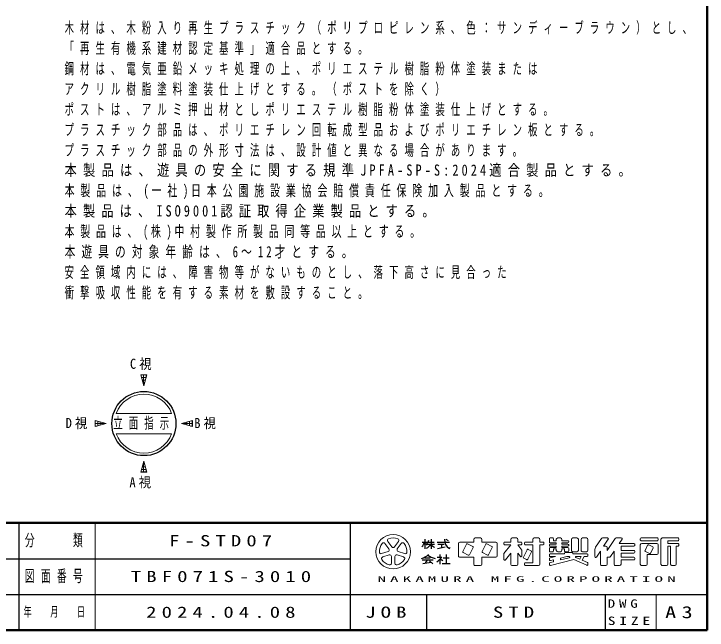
# Model space of a CAD drawing. Units: millimetres on the paper. Extents: x -385 to 0, y -594 to 267.
# Drawn here: x -135.9 to 0, y 0 to 120.8 of the extents above; entities that cross this region are included whole.
import ezdxf

# ---------------------------------------------------------------- set-up
doc = ezdxf.new("R2010")
doc.units = ezdxf.units.MM
doc.layers.add('LY_1', color=7, linetype='Continuous', lineweight=25)
doc.styles.add('ＭＳ ゴシック', font='')
doc.styles.get('ＭＳ ゴシック').set_extended_font_data('MS Gothic')

msp = doc.modelspace()

# ---------------------------------------------------------------- linework, layer by layer
at = {"layer": 'LY_1', "lineweight": 50}
for p, q in [((0, 0), (0, 267)), ((-385, 21), (0, 21)), ((-385, 0), (0, 0))]:
    msp.add_line(p, q, dxfattribs=at)
at = {"layer": 'LY_1', "lineweight": 13}
for p, q in [((-109.867, 50.023), (-111.025, 50.023)), ((-110.446, 47.863), (-111.025, 50.023)), ((-111.018, 50), (-109.873, 50)), ((-111, 49.931), (-111, 50.023)), ((-110.884, 49.5), (-110.007, 49.5)), ((-110.75, 49), (-110.141, 49)), ((-110.5, 48.065), (-110.5, 50.023)), ((-109.867, 50.023), (-110.446, 47.863)), ((-110, 49.527), (-110, 50.023)), ((-110.616, 48.5), (-110.275, 48.5)), ((-110.482, 48), (-110.409, 48)), ((-115.875, 42.477), (-105.017, 42.477)), ((-119.991, 39.899), (-119.991, 41.056)), ((-117.831, 40.477), (-119.991, 41.056)), ((-119.991, 41), (-119.782, 41)), ((-119.5, 40.03), (-119.5, 40.925)), ((-119, 40.164), (-119, 40.791)), ((-103.06, 40.477), (-100.9, 41.056)), ((-101.5, 40.059), (-101.5, 40.895)), ((-101.11, 41), (-100.9, 41)), ((-101, 39.925), (-101, 41.029)), ((-100.9, 39.899), (-100.9, 41.056)), ((-119.991, 40.5), (-117.916, 40.5)), ((-119.991, 39.899), (-117.831, 40.477)), ((-119.991, 40), (-119.613, 40)), ((-118.5, 40.298), (-118.5, 40.657)), ((-118, 40.432), (-118, 40.523)), ((-100.9, 39.899), (-103.06, 40.477)), ((-103, 40.461), (-103, 40.494)), ((-102.976, 40.5), (-100.9, 40.5)), ((-102.5, 40.327), (-102.5, 40.627)), ((-102, 40.193), (-102, 40.761)), ((-101.278, 40), (-100.9, 40)), ((-115.875, 38.477), (-105.017, 38.477)), ((-111.025, 30.932), (-110.446, 33.092)), ((-110.5, 30.932), (-110.5, 32.889)), ((-110.47, 33), (-110.421, 33)), ((-110.446, 33.092), (-109.867, 30.932)), ((-110.872, 31.5), (-110.019, 31.5)), ((-110.738, 32), (-110.153, 32)), ((-110.604, 32.5), (-110.287, 32.5)), ((-110, 30.932), (-110, 31.428)), ((-111.025, 30.932), (-109.867, 30.932)), ((-111.006, 31), (-109.885, 31)), ((-111, 30.932), (-111, 31.023)), ((-120, 21), (-120, 0)), ((-45.776, 17.793), (-45.776, 17.253)), ((-45.506, 18.063), (-44.426, 18.063)), ((-44.156, 17.793), (-44.156, 17.253)), ((-38.486, 17.793), (-38.486, 17.253)), ((-38.216, 18.063), (-37.406, 18.063)), ((-37.136, 17.793), (-37.136, 17.253)), ((-34.166, 17.793), (-34.166, 17.253)), ((-33.896, 18.063), (-33.086, 18.063)), ((-32.816, 17.793), (-32.816, 17.253)), ((-30.926, 17.901), (-30.926, 17.28)), ((-30.764, 18.063), (-30.278, 18.063)), ((-30.116, 17.901), (-30.116, 17.523)), ((-29.576, 17.793), (-29.576, 17.523)), ((-28.766, 18.063), (-29.306, 18.063)), ((-28.496, 17.793), (-28.496, 17.523)), ((-26.606, 17.793), (-26.606, 15.633)), ((-26.336, 18.063), (-25.526, 18.063)), ((-25.256, 17.793), (-25.256, 15.633)), ((-24.716, 17.793), (-24.716, 15.633)), ((-24.446, 18.063), (-23.636, 18.063)), ((-23.366, 17.793), (-23.366, 15.633)), ((-21.88, 16.242), (-20.746, 17.943)), ((-20.521, 18.063), (-19.529, 18.063)), ((-20.306, 16.443), (-19.394, 17.811)), ((-19.586, 15.633), (-18.046, 17.943)), ((-17.821, 18.063), (-16.829, 18.063)), ((-17.246, 16.983), (-16.694, 17.811)), ((-13.106, 17.901), (-13.106, 17.685)), ((-12.944, 18.063), (-9.758, 18.063)), ((-9.596, 17.901), (-9.596, 17.685)), ((-9.056, 17.793), (-9.056, 12.933)), ((-8.786, 18.063), (-5.708, 18.063)), ((-5.546, 17.901), (-5.546, 17.685)), ((-62.39, 15.917), (-63.175, 16.997)), ((-62.629, 17.393), (-61.844, 16.313)), ((-61.298, 16.313), (-60.513, 17.393)), ((-59.967, 16.997), (-60.752, 15.917)), ((-48.746, 16.983), (-48.746, 14.553)), ((-48.476, 17.253), (-45.776, 17.253)), ((-47.198, 16.838), (-47.918, 15.4)), ((-45.975, 16.408), (-46.981, 16.911)), ((-44.156, 17.253), (-41.456, 17.253)), ((-43.418, 16.838), (-44.138, 15.4)), ((-42.195, 16.408), (-43.201, 16.911)), ((-41.186, 16.983), (-41.186, 14.553)), ((-39.836, 17.091), (-39.836, 16.875)), ((-38.486, 16.713), (-39.836, 15.026)), ((-39.674, 17.253), (-38.486, 17.253)), ((-39.674, 16.713), (-38.486, 16.713)), ((-37.136, 17.253), (-36.488, 17.253)), ((-37.136, 16.713), (-36.326, 15.701)), ((-37.136, 16.713), (-36.488, 16.713)), ((-36.326, 17.091), (-36.326, 16.875)), ((-35.786, 17.091), (-35.786, 16.875)), ((-35.624, 17.253), (-34.166, 17.253)), ((-35.624, 16.713), (-34.166, 16.713)), ((-34.166, 16.713), (-34.166, 13.203)), ((-32.816, 17.253), (-32.168, 17.253)), ((-32.816, 16.713), (-32.816, 12.933)), ((-32.816, 16.713), (-32.168, 16.713)), ((-32.006, 17.091), (-32.006, 16.875)), ((-30.926, 16.686), (-30.926, 16.605)), ((-30.764, 17.118), (-29.576, 17.118)), ((-30.764, 16.848), (-29.576, 16.848)), ((-30.764, 16.443), (-29.576, 16.443)), ((-30.116, 17.523), (-29.576, 17.523)), ((-29.576, 17.118), (-29.576, 16.848)), ((-29.576, 16.443), (-29.576, 16.173)), ((-28.496, 17.523), (-27.308, 17.523)), ((-28.496, 17.118), (-27.308, 17.118)), ((-28.496, 17.118), (-28.496, 16.848)), ((-28.496, 16.848), (-27.308, 16.848)), ((-28.496, 16.443), (-27.308, 16.443)), ((-28.496, 16.443), (-28.496, 16.173)), ((-27.146, 17.361), (-27.146, 17.28)), ((-27.146, 16.686), (-27.146, 16.605)), ((-20.306, 16.443), (-19.856, 16.443)), ((-17.246, 16.983), (-14.348, 16.983)), ((-16.886, 16.443), (-14.348, 16.443)), ((-16.886, 16.443), (-16.886, 15.633)), ((-14.186, 16.821), (-14.186, 16.605)), ((-13.106, 16.713), (-13.106, 12.933)), ((-12.944, 17.523), (-9.758, 17.523)), ((-12.836, 16.983), (-9.866, 16.983)), ((-11.666, 16.622), (-12.17, 15.616)), ((-11.449, 16.695), (-10.659, 16.3)), ((-9.596, 16.713), (-9.596, 15.093)), ((-7.706, 17.523), (-7.706, 16.983)), ((-7.706, 17.523), (-5.708, 17.523)), ((-7.706, 16.983), (-5.708, 16.983)), ((-7.706, 16.443), (-7.166, 16.443)), ((-7.706, 16.443), (-7.706, 12.933)), ((-7.166, 16.443), (-7.166, 12.933)), ((-6.086, 16.443), (-5.708, 16.443)), ((-6.086, 16.443), (-6.086, 12.933)), ((-5.546, 16.821), (-5.546, 16.605)), ((-63.828, 14.985), (-62.559, 15.397)), ((-60.583, 15.397), (-59.313, 14.985)), ((-47.845, 15.183), (-46.839, 14.68)), ((-46.622, 14.752), (-45.902, 16.19)), ((-44.065, 15.183), (-43.059, 14.68)), ((-42.842, 14.752), (-42.122, 16.19)), ((-39.836, 15.026), (-39.836, 13.868)), ((-38.486, 15.093), (-39.547, 13.766)), ((-38.486, 15.093), (-38.486, 12.933)), ((-37.136, 15.093), (-36.614, 14.441)), ((-37.136, 15.093), (-37.136, 12.933)), ((-36.326, 15.701), (-36.326, 14.543)), ((-35.318, 15.758), (-36.038, 14.32)), ((-34.454, 15.326), (-35.174, 13.888)), ((-35.101, 15.831), (-34.527, 15.544)), ((-30.926, 16.011), (-30.926, 15.525)), ((-30.764, 16.173), (-29.576, 16.173)), ((-30.764, 15.363), (-30.278, 15.363)), ((-30.764, 14.958), (-27.956, 14.958)), ((-30.116, 15.903), (-29.576, 15.903)), ((-30.116, 15.903), (-30.116, 15.525)), ((-29.576, 15.903), (-29.576, 15.633)), ((-29.306, 15.363), (-28.766, 15.363)), ((-28.496, 16.173), (-27.308, 16.173)), ((-28.496, 15.903), (-28.496, 15.633)), ((-28.496, 15.903), (-27.956, 15.903)), ((-27.956, 15.903), (-27.956, 15.525)), ((-27.956, 15.066), (-27.956, 14.958)), ((-27.794, 15.363), (-27.308, 15.363)), ((-27.794, 15.228), (-26.498, 15.228)), ((-27.146, 16.011), (-27.146, 15.525)), ((-26.336, 15.363), (-25.526, 15.363)), ((-26.336, 15.066), (-26.336, 14.958)), ((-26.336, 14.958), (-23.528, 14.958)), ((-24.446, 15.363), (-23.636, 15.363)), ((-22.016, 15.793), (-22.016, 14.413)), ((-21.719, 14.323), (-20.936, 15.498)), ((-20.936, 15.498), (-20.936, 12.933)), ((-19.586, 16.173), (-19.586, 15.633)), ((-18.966, 14.404), (-18.236, 15.498)), ((-18.236, 15.498), (-18.236, 12.933)), ((-16.886, 15.633), (-14.348, 15.633)), ((-16.886, 15.093), (-16.886, 14.283)), ((-16.886, 15.093), (-14.348, 15.093)), ((-14.186, 15.471), (-14.186, 15.255)), ((-12.097, 15.399), (-11.307, 15.004)), ((-10.586, 16.082), (-11.09, 15.076)), ((-62.35, 14.755), (-63.62, 14.343)), ((-61.908, 13.099), (-61.908, 14.434)), ((-61.233, 14.434), (-61.233, 13.099)), ((-59.522, 14.343), (-60.792, 14.755)), ((-48.476, 14.283), (-45.776, 14.283)), ((-45.776, 14.283), (-45.776, 12.933)), ((-44.156, 14.283), (-41.456, 14.283)), ((-44.156, 14.283), (-44.156, 12.933)), ((-35.965, 14.103), (-35.391, 13.816)), ((-30.926, 14.796), (-30.926, 14.58)), ((-30.926, 13.995), (-30.926, 13.773)), ((-29.74, 14.418), (-30.803, 14.152)), ((-30.764, 14.418), (-29.74, 14.418)), ((-26.15, 13.841), (-30.725, 12.697)), ((-30.116, 13.768), (-30.725, 13.615)), ((-30.116, 13.768), (-30.116, 13.406)), ((-27.513, 14.418), (-28.766, 14.105)), ((-27.023, 14.179), (-28.766, 13.743)), ((-28.766, 14.105), (-28.766, 13.743)), ((-27.513, 14.418), (-27.053, 14.418)), ((-26.15, 13.841), (-23.594, 12.705)), ((-25.771, 14.263), (-24.968, 13.906)), ((-25.738, 14.418), (-24.712, 14.418)), ((-24.968, 13.906), (-24.712, 14.418)), ((-24.474, 13.687), (-24.108, 14.418)), ((-24.474, 13.687), (-23.462, 13.237)), ((-24.108, 14.418), (-23.528, 14.418)), ((-23.366, 14.796), (-23.366, 14.58)), ((-19.586, 14.283), (-19.19, 14.283)), ((-19.586, 14.283), (-19.586, 12.933)), ((-16.886, 14.283), (-14.348, 14.283)), ((-16.886, 13.743), (-16.886, 12.933)), ((-16.886, 13.743), (-14.348, 13.743)), ((-14.186, 14.121), (-14.186, 13.905)), ((-11.756, 14.823), (-11.756, 12.933)), ((-11.756, 14.823), (-9.866, 14.823)), ((-45.506, 12.663), (-44.426, 12.663)), ((-38.216, 12.663), (-37.406, 12.663)), ((-35.786, 13.041), (-35.786, 12.825)), ((-35.624, 13.203), (-34.166, 13.203)), ((-35.624, 12.663), (-33.086, 12.663)), ((-30.926, 13.077), (-30.926, 12.854)), ((-30.116, 13.406), (-30.803, 13.234)), ((-23.366, 13.089), (-23.366, 12.853)), ((-20.666, 12.663), (-19.856, 12.663)), ((-17.966, 12.663), (-17.156, 12.663)), ((-12.836, 12.663), (-12.026, 12.663)), ((-8.786, 12.663), (-7.976, 12.663)), ((-6.896, 12.663), (-6.356, 12.663)), ((-10, 7), (-10, 0))]:
    msp.add_line(p, q, dxfattribs=at)
at = {"layer": 'LY_1', "color": 211}
for p, q in [((-135, 21), (-135, 0)), ((-70, 21), (-70, 0)), ((-187.5, 14), (-70, 14)), ((-242.5, 7), (0, 7)), ((-20, 7), (-20, 0))]:
    msp.add_line(p, q, dxfattribs=at)
at = {"layer": 'LY_1'}
for p, q in [((-55.361, 17.793), (-55.361, 15.903)), ((-54.146, 17.793), (-54.146, 15.903)), ((-50.719, 17.467), (-51.16, 17.761)), ((-55.901, 17.253), (-54.956, 17.253)), ((-54.915, 16.848), (-53.471, 16.848)), ((-54.769, 17.253), (-53.525, 17.253)), ((-52.931, 17.253), (-50.501, 17.253)), ((-52.889, 16.02), (-51.353, 16.327)), ((-52.796, 16.848), (-51.581, 16.848)), ((-52.121, 16.848), (-52.121, 16.173)), ((-55.901, 13.784), (-53.741, 13.784)), ((-55.361, 14.148), (-54.281, 14.148)), ((-54.899, 13.784), (-55.289, 13.136)), ((-54.416, 13.607), (-53.81, 13.001)), ((-52.931, 14.283), (-52.051, 14.283)), ((-52.391, 14.823), (-52.391, 14.283)), ((-52.391, 13.91), (-52.391, 12.933)), ((-52.34, 13.96), (-51.796, 13.646)), ((-51.783, 14.148), (-50.568, 14.148)), ((-51.176, 14.823), (-51.176, 13.068)), ((-55.765, 13.067), (-54.113, 13.304)), ((-51.986, 13.068), (-50.366, 13.068)), ((-55, 7), (-55, 0))]:
    msp.add_line(p, q, dxfattribs=at)
msp.add_circle((-110.446, 40.477), 6.286, dxfattribs=at)
at = {"layer": 'LY_1', "lineweight": 13}
msp.add_circle((-61.571, 15.363), 3.375, dxfattribs=at)
for centre, radius, start, end in [((-110.446, 40.477), 5.786, 20.22325, 159.77675), ((-110.446, 40.477), 5.786, 200.22325, 339.77675), ((-62.356, 17.592), 0.338, 109.39847, 215.99997), ((-61.571, 15.363), 2.7, 70.60155, 109.39847), ((-60.786, 17.592), 0.338, 324, 70.60155), ((-45.506, 17.793), 0.27, 89.99998, 179.99996), ((-44.426, 17.793), 0.27, 0, 89.99998), ((-38.216, 17.793), 0.27, 89.99998, 179.99996), ((-37.406, 17.793), 0.27, 0, 89.99998), ((-33.896, 17.793), 0.27, 89.99998, 179.99996), ((-33.086, 17.793), 0.27, 0, 89.99998), ((-30.764, 17.901), 0.162, 89.99998, 179.99996), ((-30.278, 17.901), 0.162, 0, 89.99998), ((-29.306, 17.793), 0.27, 89.99998, 179.99996), ((-28.766, 17.793), 0.27, 0, 89.99998), ((-26.336, 17.793), 0.27, 89.99998, 179.99996), ((-25.526, 17.793), 0.27, 0, 89.99998), ((-24.446, 17.793), 0.27, 89.99998, 179.99996), ((-23.636, 17.793), 0.27, 0, 89.99998), ((-20.521, 17.793), 0.27, 89.99998, 146.30984), ((-19.529, 17.901), 0.162, 326.31015, 89.99998), ((-17.821, 17.793), 0.27, 89.99998, 146.3098), ((-16.829, 17.901), 0.162, 326.31003, 89.99998), ((-12.944, 17.901), 0.162, 89.99998, 179.99996), ((-12.944, 17.685), 0.162, 179.99998, 270.00002), ((-9.758, 17.901), 0.162, 0, 89.99998), ((-9.758, 17.685), 0.162, 270.00002, 0), ((-8.786, 17.793), 0.27, 89.99998, 179.99996), ((-5.708, 17.901), 0.162, 0, 89.99998), ((-5.708, 17.685), 0.162, 270.00002, 0), ((-61.571, 15.363), 2.7, 142.60154, 181.39846), ((-63.448, 16.798), 0.338, 35.99999, 142.60154), ((-61.571, 16.512), 0.338, 215.99998, 324), ((-59.694, 16.798), 0.338, 37.39846, 143.99995), ((-61.571, 15.363), 2.7, 358.60155, 37.39847), ((-48.476, 16.983), 0.27, 89.99998, 179.99996), ((-47.054, 16.766), 0.162, 63.43492, 153.43499), ((-46.047, 16.263), 0.162, 333.4349, 63.43487), ((-43.274, 16.766), 0.162, 63.43492, 153.43499), ((-42.267, 16.263), 0.162, 333.4349, 63.43487), ((-41.456, 16.983), 0.27, 0, 89.99998), ((-39.674, 17.091), 0.162, 89.99998, 179.99996), ((-39.674, 16.875), 0.162, 179.99998, 270.00002), ((-36.488, 17.091), 0.162, 0, 89.99998), ((-36.488, 16.875), 0.162, 270.00002, 0), ((-35.624, 17.091), 0.162, 89.99998, 179.99996), ((-35.624, 16.875), 0.162, 179.99998, 270.00002), ((-32.168, 17.091), 0.162, 0, 89.99998), ((-32.168, 16.875), 0.162, 270.00002, 0), ((-30.764, 17.28), 0.162, 179.99998, 270.00002), ((-30.764, 16.686), 0.162, 89.99998, 179.99996), ((-30.764, 16.605), 0.162, 179.99998, 270.00002), ((-27.308, 17.361), 0.162, 0, 89.99998), ((-27.308, 17.28), 0.162, 270.00002, 0), ((-27.308, 16.686), 0.162, 0, 89.99998), ((-27.308, 16.605), 0.162, 270.00002, 0), ((-19.856, 16.173), 0.27, 0, 89.99998), ((-14.348, 16.821), 0.162, 0, 89.99998), ((-14.348, 16.605), 0.162, 270.00002, 0), ((-12.836, 16.713), 0.27, 89.99998, 179.99996), ((-11.522, 16.55), 0.162, 63.43447, 153.43474), ((-9.866, 16.713), 0.27, 0, 89.99998), ((-5.708, 16.821), 0.162, 0, 89.99998), ((-5.708, 16.605), 0.162, 270.00002, 0), ((-63.933, 15.306), 0.338, 181.39848, 287.99997), ((-62.663, 15.718), 0.338, 287.99998, 35.99999), ((-60.479, 15.718), 0.338, 143.99996, 251.99999), ((-59.209, 15.306), 0.338, 252.00001, 358.60156), ((-47.773, 15.328), 0.162, 153.43495, 243.43485), ((-43.993, 15.328), 0.162, 153.43495, 243.43485), ((-35.174, 15.686), 0.162, 63.43487, 153.43498), ((-34.599, 15.399), 0.162, 333.43492, 63.43493), ((-30.764, 16.011), 0.162, 89.99998, 179.99996), ((-30.764, 15.525), 0.162, 179.99998, 270.00002), ((-30.764, 14.796), 0.162, 89.99998, 179.99996), ((-30.278, 15.525), 0.162, 270.00002, 0), ((-29.306, 15.633), 0.27, 179.99998, 270.00002), ((-28.766, 15.633), 0.27, 270.00002, 0), ((-27.794, 15.525), 0.162, 179.99998, 270.00002), ((-27.794, 15.066), 0.162, 89.99998, 179.99996), ((-27.308, 16.011), 0.162, 0, 89.99998), ((-27.308, 15.525), 0.162, 270.00002, 0), ((-26.336, 15.633), 0.27, 179.99998, 270.00002), ((-26.498, 15.066), 0.162, 0, 89.99998), ((-25.526, 15.633), 0.27, 270.00002, 0), ((-24.446, 15.633), 0.27, 179.99998, 270.00002), ((-23.636, 15.633), 0.27, 270.00002, 0), ((-23.528, 14.796), 0.162, 0, 89.99998), ((-21.206, 15.793), 0.81, 146.30999, 179.99996), ((-14.348, 15.471), 0.162, 0, 89.99998), ((-14.348, 15.255), 0.162, 270.00002, 0), ((-12.025, 15.544), 0.162, 153.43517, 243.43529), ((-11.234, 15.149), 0.162, 243.43534, 333.43491), ((-10.731, 16.155), 0.162, 333.43484, 63.43447), ((-9.866, 15.093), 0.27, 270.00002, 0), ((-63.516, 14.022), 0.338, 107.99999, 214.60154), ((-61.571, 15.363), 2.7, 214.60156, 253.39848), ((-62.246, 14.434), 0.338, 359.99997, 107.99999), ((-60.896, 14.434), 0.338, 71.99997, 179.99999), ((-61.571, 15.363), 2.7, 286.60155, 325.39847), ((-59.626, 14.022), 0.338, 325.39847, 71.99996), ((-48.476, 14.553), 0.27, 179.99998, 270.00002), ((-46.766, 14.825), 0.162, 243.43498, 333.43496), ((-42.986, 14.825), 0.162, 243.43498, 333.43496), ((-41.456, 14.553), 0.27, 270.00002, 0), ((-39.674, 13.868), 0.162, 179.99998, 321.34037), ((-36.488, 14.543), 0.162, 218.65962, 0), ((-35.893, 14.248), 0.162, 153.43487, 243.4348), ((-35.318, 13.961), 0.162, 243.43487, 333.43498), ((-30.764, 14.58), 0.162, 179.99998, 270.00002), ((-30.764, 13.995), 0.162, 104.03614, 179.99996), ((-30.764, 13.773), 0.162, 179.99998, 284.03612), ((-27.053, 14.297), 0.121, 284.0365, 89.99998), ((-25.738, 14.337), 0.081, 89.99998, 246.03817), ((-23.528, 14.58), 0.162, 270.00002, 0), ((-21.854, 14.413), 0.162, 179.99998, 326.30997), ((-19.19, 14.553), 0.27, 270.00002, 326.31002), ((-14.348, 14.121), 0.162, 0, 89.99998), ((-14.348, 13.905), 0.162, 270.00002, 0), ((-62.246, 13.099), 0.338, 253.39847, 359.99997), ((-60.896, 13.099), 0.338, 179.99999, 286.60154), ((-45.506, 12.933), 0.27, 179.99998, 270.00002), ((-44.426, 12.933), 0.27, 270.00002, 0), ((-38.216, 12.933), 0.27, 179.99998, 270.00002), ((-37.406, 12.933), 0.27, 270.00002, 0), ((-35.624, 13.041), 0.162, 89.99998, 179.99996), ((-35.624, 12.825), 0.162, 179.99998, 270.00002), ((-33.086, 12.933), 0.27, 270.00002, 0), ((-30.764, 13.077), 0.162, 104.03614, 179.99996), ((-30.764, 12.854), 0.162, 179.99998, 284.03612), ((-23.528, 12.853), 0.162, 246.03699, 0), ((-23.528, 13.089), 0.162, 0, 66.03701), ((-20.666, 12.933), 0.27, 179.99998, 270.00002), ((-19.856, 12.933), 0.27, 270.00002, 0), ((-17.966, 12.933), 0.27, 179.99998, 270.00002), ((-17.156, 12.933), 0.27, 270.00002, 0), ((-12.836, 12.933), 0.27, 179.99998, 270.00002), ((-12.026, 12.933), 0.27, 270.00002, 0), ((-8.786, 12.933), 0.27, 179.99998, 270.00002), ((-7.976, 12.933), 0.27, 270.00002, 0), ((-6.896, 12.933), 0.27, 179.99998, 270.00002), ((-6.356, 12.933), 0.27, 270.00002, 0)]:
    msp.add_arc(centre, radius, start, end, dxfattribs=at)
at = {"layer": 'LY_1'}
for centre, radius, start, end in [((-49.563, 17.694), 1.953, 177.09472, 240.51891), ((-57.466, 18.084), 2.285, 311.36185, 337.13638), ((-53.383, 18.427), 2.345, 212.50346, 230.00631), ((-56.374, 18.818), 3.034, 295.86917, 317.23867), ((-56.002, 18.047), 1.467, 313.72108, 343.54317), ((-51.918, 18.818), 3.034, 222.76131, 240.10806), ((-51.54, 16.805), 1.299, 321.42112, 334.8249), ((-56.898, 17.257), 3.32, 285.11261, 313.40619), ((-52.77, 17.194), 3.192, 231.17281, 259.75506), ((-55.66, 17.226), 4.657, 304.87257, 320.80411)]:
    msp.add_arc(centre, radius, start, end, dxfattribs=at)

# ---------------------------------------------------------------- texts
at = {"layer": 'LY_1', "style": 'ＭＳ ゴシック'}
for s, insert, char_height, attachment_point in [('\\T1.64;\\W0.6;木材は、木粉入り再生プラスチック（ポリプロピレン系、色：サンディーブラウン）とし、', (-126, 119.16), 2.199, 1), ('\\T1.64;\\W0.6;「再生有機系建材認定基準」適合品とする。', (-126, 115.16), 2.199, 1), ('\\T1.64;\\W0.6;鋼材は、電気亜鉛メッキ処理の上、ポリエステル樹脂粉体塗装または', (-126, 111.16), 2.199, 1), ('\\T1.64;\\W0.6;アクリル樹脂塗料塗装仕上げとする。（ポストを除く）', (-126, 107.16), 2.199, 1), ('\\T1.64;\\W0.6;ポストは、アルミ押出材としポリエステル樹脂粉体塗装仕上げとする。', (-126, 103.16), 2.199, 1), ('\\T1.64;\\W0.6;プラスチック部品は、ポリエチレン回転成型品およびポリエチレン板とする。', (-126, 99.16), 2.199, 1), ('\\T1.64;\\W0.6;プラスチック部品の外形寸法は、設計値と異なる場合があります。', (-126, 95.16), 2.199, 1), ('\\T1.51;\\W0.8;本製品は、遊具の安全に関する規準JPFA-SP-S:2024適合製品とする。', (-126, 91.257), 2.199, 1), ('\\T1.59;\\W0.65;本製品は、(一社)日本公園施設業協会賠償責任保険加入製品とする。', (-126, 87.257), 2.199, 1), ('\\T1.5;\\W0.8;本製品は、ISO9001認証取得企業製品とする。', (-126, 83.257), 2.199, 1), ('\\T1.58;\\W0.65;本製品は、(株)中村製作所製品同等品以上とする。', (-126, 79.257), 2.199, 1), ('\\T1.57;\\W0.7;本遊具の対象年齢は、6～12才とする。', (-126, 75.257), 2.199, 1), ('\\T1.64;\\W0.6;安全領域内には、障害物等がないものとし、落下高さに見合った', (-126, 71.257), 2.199, 1), ('\\T1.64;\\W0.6;衝撃吸収性能を有する素材を敷設すること。', (-126, 67.257), 2.199, 1), ('\\T1.5;\\W0.9;C視', (-110.446, 52.083), 1.979, 5), ('\\T1.5;\\W0.9;D視', (-123.051, 40.477), 1.979, 5), ('\\T1.64;\\W0.6;立面指示', (-116.446, 40.477), 2.199, 4), ('\\T1.5;\\W0.9;B視', (-97.84, 40.477), 1.979, 5), ('\\T1.5;\\W0.9;A視', (-110.546, 28.872), 1.979, 5), ('\\T1.5;\\W1.35;F-STD07', (-105.5, 17.5), 2.199, 4), ('\\T1.5;\\W1.35;TBF071S-3010', (-113, 10.5), 2.199, 4), ('\\T1.5;\\W1.35;2024.04.08', (-110, 3.5), 2.199, 4), ('\\T1.5;\\W1.35;STD', (-42, 3.5), 2.199, 4)]:
    msp.add_mtext(s, dxfattribs=dict(at, insert=insert, char_height=char_height, attachment_point=attachment_point))
at = {"layer": 'LY_1', "color": 4, "style": 'ＭＳ ゴシック'}
for s, insert, char_height, attachment_point in [('\\T1.64;\\W0.6;分\u3000\u3000類', (-127.5, 17.5), 2.346, 5), ('\\T1.64;\\W0.6;図面番号', (-127.5, 10.5), 2.346, 5), ('\\T1.5;\\W2.2;NAKAMURA\\~MFG.CORPORATION', (-35, 10), 1.1, 5), ('\\T1.52;\\W1.3;DWG', (-19.5, 5.188), 1.65, 4), ('\\T1.64;\\W0.6;年\u3000月\u3000日', (-127.5, 3.5), 1.906, 5), ('\\T1.5;\\W1.35;JOB', (-62.5, 3.5), 2.199, 5), ('\\T1.5;\\W1.35;A3', (-5, 3.5), 2.346, 5), ('\\T1.5;\\W1.35;SIZE', (-19.5, 1.812), 1.65, 4)]:
    msp.add_mtext(s, dxfattribs=dict(at, insert=insert, char_height=char_height, attachment_point=attachment_point))

doc.saveas('drawing.dxf')
